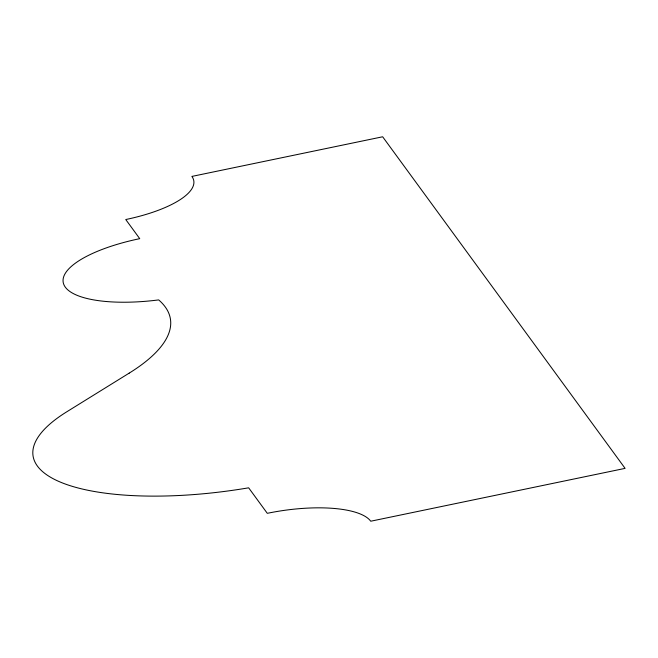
<?xml version="1.0" encoding="UTF-8"?>
<svg xmlns="http://www.w3.org/2000/svg" width="658" height="658" viewBox="0 0 658 658"><rect width="100%" height="100%" fill="white"/><g stroke="black" fill="none" stroke-linecap="round" stroke-linejoin="round"><path stroke-width="0.99" d="M129.19 373.127L66.803 411.776A197.318 63.916 -8.6 0 0 60.462 482.141A197.318 63.916 -8.6 0 0 248.65 487.817L267.296 513.322A87.695 28.409 -8.6 0 1 370.734 521.218L625.1 468.373L382.66 136.782L191.889 176.418A87.695 28.409 -8.6 0 1 125.752 219.533L139.735 238.665A98.659 31.954 -8.6 0 0 63.513 283.639A98.659 31.954 -8.6 0 0 158.685 299.908A241.165 78.121 -8.6 0 1 129.19 373.127"/></g></svg>
